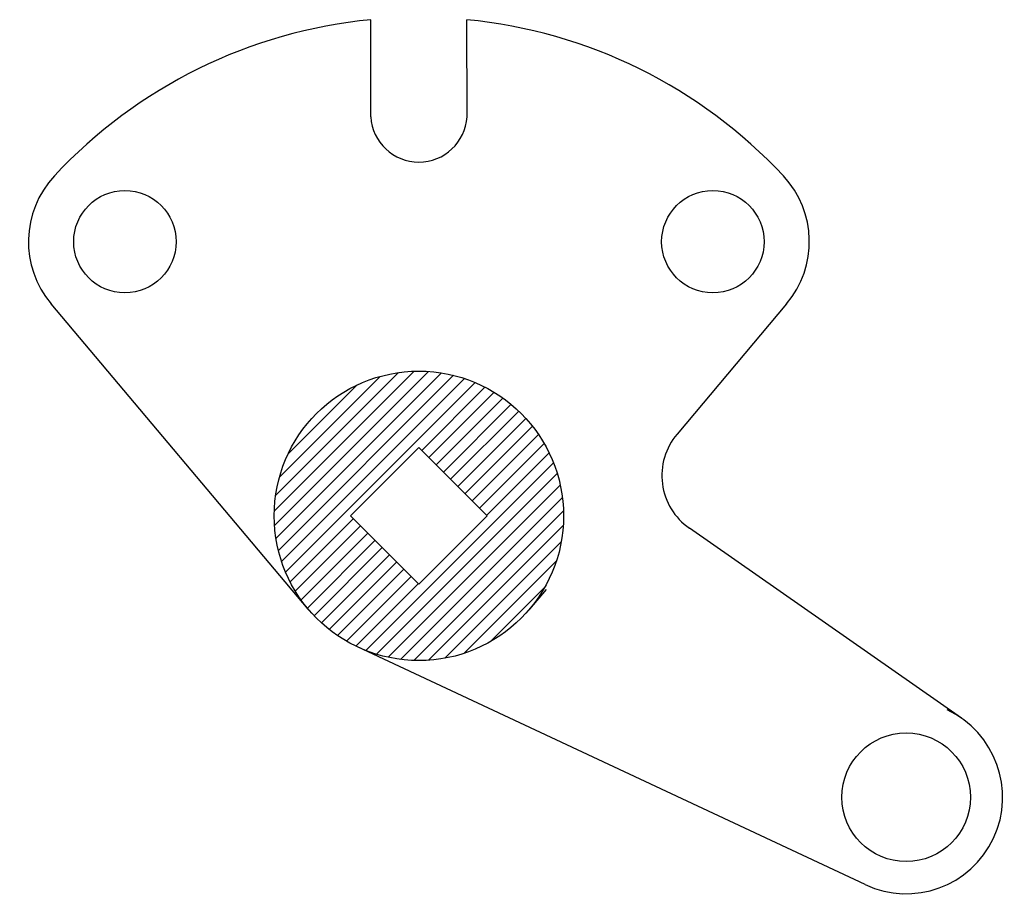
# Model space of a CAD drawing. Header units: millimetres. Extents: x 2703 to 2825, y 1743 to 1852.
import ezdxf

# ---------------------------------------------------------------- set-up
doc = ezdxf.new("R2010")
doc.units = ezdxf.units.MM
doc.layers.add('rysunek', color=7, linetype='Continuous')

# ---------------------------------------------------------------- blocks, each defined once
blk = doc.blocks.new('*U19')
h = blk.add_hatch()
h.set_pattern_fill('ANSI31', color=256, scale=0.4)
h.set_pattern_definition([(45, (-2735.7332, -1786.0363), (-0.8980256, 0.8980256), [])])
h.paths.add_polyline_path([(-18, 0, 1), (18, 0, 1)])
h.paths.add_polyline_path([(8.49, 0), (0, -8.49), (-8.49, 0), (0, 8.49)], flags=16)
blk.add_line((15.83, -9.14), (13.77, -11.6))
at = {"layer": 'rysunek'}
for p, q in [((-5.99, 49.64), (-5.97, 61.71)), ((5.99, 49.64), (5.98, 61.71)), ((-13.77, -11.6), (-45.75, 26.37)), ((45.75, 26.37), (32.11, 10.18)), ((67.49, -25.16), (33.65, -1.54)), ((55.53, -45.87), (-7.63, -16.3))]:
    blk.add_line(p, q, dxfattribs=at)
at = {"layer": 'rysunek', "color": 3}
blk.add_lwpolyline([(-8.49, 0), (0, -8.49), (8.49, 0), (0, 8.49)], close=True, dxfattribs=at)
at = {"layer": 'rysunek', "color": 5}
for centre, radius in [((-36.57, 34.1), 6.37), ((36.57, 34.1), 6.37), ((60.62, -35), 8)]:
    blk.add_circle(centre, radius, dxfattribs=at)
at = {"layer": 'rysunek'}
blk.add_circle((0, 0), 18, dxfattribs=at)
for centre, radius, start, end in [((0, 0), 62, 95.5291, 137), ((0, 0), 62, 43, 84.4678), ((-36.57, 34.1), 12, 137, 220.1079), ((36.57, 34.1), 12, 319.8921, 43), ((38.23, 5.02), 8, 139.8921, 235.0829), ((60.62, -35), 12, 244.9171, 64.9171)]:
    blk.add_arc(centre, radius, start, end, dxfattribs=at)
at = {"layer": 'rysunek', "color": 6}
blk.add_arc((0, 50), 6, 183.4398, 356.5602, dxfattribs=at)

msp = doc.modelspace()

# ---------------------------------------------------------------- block references
at = {"layer": 'rysunek'}
msp.add_blockref('*U19', (2752.39, 1790.48), dxfattribs=at)

doc.saveas('drawing.dxf')
